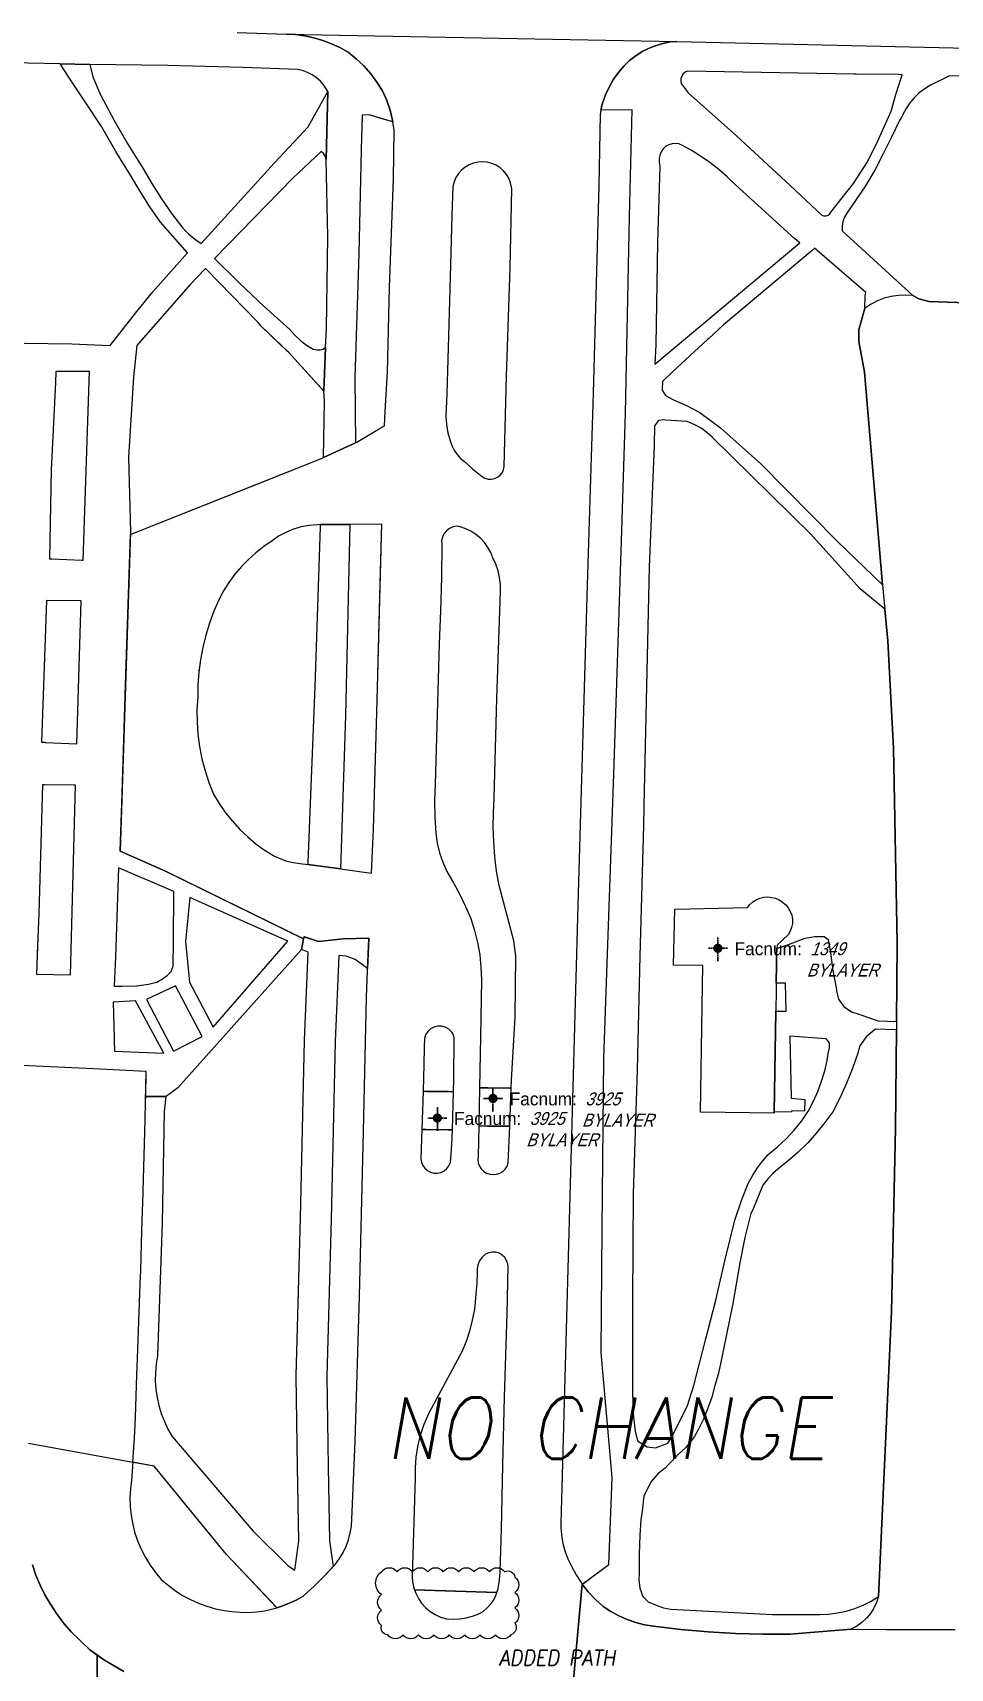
# Model space of a CAD drawing. Header units: inches. Extents: x 1273557 to 1282364, y 239587 to 246310.
# Drawn here: x 1276492 to 1276790, y 244143 to 244675 of the extents above; entities that cross this region are included whole.
import ezdxf
from ezdxf.enums import TextEntityAlignment as Align

# ---------------------------------------------------------------- set-up
doc = ezdxf.new("R2010")
doc.units = ezdxf.units.IN
doc.header["$MEASUREMENT"] = 0
doc.linetypes.add('DASHED2', pattern=[0.375, 0.25, -0.125])
doc.layers.add('BLDG-DATA', color=159, linetype='DASHED2', lineweight=30)
for name, color, linetype in [('BLDG-UW', 231, 'Continuous'), ('GRASS', 3, 'Continuous'), ('PATH', 253, 'Continuous'), ('PATH-ISLAND', 252, 'Continuous'), ('PRKG-UW', 6, 'Continuous'), ('REV-2013', 1, 'Continuous'), ('REV-ADJUDICATION-NOTES', 2, 'Continuous'), ('STREET-UW', 50, 'Continuous'), ('STREET-UW-ISLAND', 20, 'Continuous')]:
    doc.layers.add(name, color=color, linetype=linetype)
doc.styles.add('Revisions', font='simplex.shx', dxfattribs={"width": 0.9, "oblique": 10, "height": 25})
doc.styles.add('SS_LITE', font='FRABK.TTF', dxfattribs={"height": 16})

# ---------------------------------------------------------------- blocks, each defined once
blk = doc.blocks.new('*U1')
for p, q in [((-3.08, 0), (3.08, 0)), ((0, 3.55), (0, -4.2))]:
    blk.add_line(p, q)
at = {"const_width": 1.5}
blk.add_lwpolyline([(-0.75, 0, 1), (0.75, 0, 1)], format="xyb", close=True, dxfattribs=at)
at = {"layer": 'BLDG-DATA', "color": 1, "style": 'SS_LITE'}
blk.add_text('Facnum:', height=4.2, dxfattribs=at).set_placement((27.26, -2.25), align=Align.RIGHT)
at = {"layer": 'BLDG-DATA', "color": 7, "style": 'SS_LITE', "oblique": 20, "width": 0.9, "flags": 8}
for tag, p in [('FACNUM', (29.98, -2.25)), ('OBJECT', (28.84, -9.16))]:
    blk.add_attdef(tag, p, '', height=4.2, dxfattribs=at)

msp = doc.modelspace()

# ---------------------------------------------------------------- linework, layer by layer
at = {"layer": 'BLDG-UW'}
for points in [[(1276733.77, 244374.93), (1276733.73, 244372.19), (1276733.63, 244365.95), (1276733.6, 244363.83), (1276733.48, 244356.86), (1276732.97, 244324.05), (1276732.97, 244323.74), (1276709.1, 244324.12), (1276709.64, 244358.51), (1276709.85, 244371.76), (1276700.35, 244371.86), (1276700.72, 244390.02), (1276724.31, 244390.58), (1276725.14, 244391.57), (1276726.11, 244392.41), (1276727.2, 244393.09), (1276728.39, 244393.59), (1276729.65, 244393.89), (1276730.93, 244393.98), (1276732.22, 244393.87), (1276733.46, 244393.55), (1276734.65, 244393.04), (1276735.73, 244392.35), (1276736.74, 244391.48), (1276737.58, 244390.46), (1276738.24, 244389.3), (1276738.68, 244388.05), (1276738.9, 244386.74), (1276738.9, 244385.41), (1276738.66, 244384.1), (1276738.2, 244382.85), (1276737.53, 244381.7), (1276733.93, 244378.28), (1276733.88, 244377.29)], [(1276628.82, 244330.73), (1276627.26, 244330.75), (1276620.04, 244330.85), (1276618.99, 244330.86), (1276618.59, 244318.47), (1276619.87, 244318.45), (1276627.09, 244318.35), (1276628.48, 244318.33)], [(1276647.61, 244331.88), (1276647.17, 244331.89), (1276640.1, 244331.99), (1276637.31, 244332.03), (1276637.06, 244319.63), (1276639.93, 244319.59), (1276647, 244319.49), (1276647.11, 244319.49)]]:
    msp.add_lwpolyline(points, close=True, dxfattribs=at)
at = {"layer": 'GRASS'}
for points in [[(1276481.81, 244574.01), (1276504.92, 244573.63), (1276517.35, 244573.17), (1276525.97, 244584.17), (1276531.22, 244590.51), (1276542.48, 244603.26), (1276533.71, 244613.24), (1276530.24, 244618.21), (1276526.98, 244623.32), (1276524.02, 244628.42), (1276519.16, 244636.18), (1276514.51, 244644.27), (1276509.45, 244651.94), (1276508.86, 244652.95), (1276505.08, 244658.44), (1276501.09, 244664.67), (1276458.97, 244665.53)], [(1276797.1, 244660.5), (1276789.96, 244660.68), (1276783.81, 244657.66), (1276781.9, 244656.52), (1276780.13, 244655.18), (1276778.52, 244653.66), (1276777.08, 244651.97), (1276775.83, 244650.14), (1276774.78, 244648.18), (1276774.19, 244646.93), (1276773.79, 244646.41), (1276771.13, 244640.81), (1276768.37, 244635.44), (1276765.69, 244630.03), (1276762.7, 244624.94), (1276756.56, 244616.14), (1276755.82, 244614.82), (1276755.31, 244613.39), (1276755.06, 244611.9), (1276755.05, 244610.4), (1276778.02, 244589.4), (1276779.97, 244588.28), (1276783.27, 244587.39), (1276798.45, 244586.92)]]:
    msp.add_lwpolyline(points, dxfattribs=at)
for points in [[(1276588.1, 244655.59), (1276586.76, 244657.72), (1276585.64, 244658.99), (1276584.37, 244660.11), (1276582.97, 244661.07), (1276581.46, 244661.84), (1276579.86, 244662.42), (1276578.21, 244662.8), (1276560.45, 244663.47), (1276536.05, 244664.06), (1276510.75, 244664.46), (1276511.76, 244660.43), (1276514.24, 244654.57), (1276518.52, 244646.48), (1276523.09, 244638.54), (1276527.94, 244630.78), (1276530.89, 244625.7), (1276534.05, 244620.75), (1276537.41, 244615.94), (1276540.97, 244611.27), (1276542.82, 244609.45), (1276544.8, 244607.77), (1276546.9, 244606.26), (1276570.77, 244632.45), (1276581.69, 244644.12)], [(1276704.83, 244662.26), (1276704.08, 244661.9), (1276703.46, 244661.35), (1276703, 244660.65), (1276702.73, 244659.86), (1276702.67, 244659.02), (1276702.83, 244658.2), (1276705.11, 244655.18), (1276720.8, 244641.19), (1276738.19, 244625.1), (1276748.52, 244615.49), (1276749.16, 244615.24), (1276749.84, 244615.22), (1276750.49, 244615.45), (1276751.02, 244615.88), (1276751.36, 244616.48), (1276758.73, 244625.73), (1276763.32, 244632.76), (1276766.92, 244640.04), (1276770.95, 244649.29), (1276772.53, 244654.65), (1276774.58, 244661.08), (1276773.32, 244661.11), (1276759.61, 244661.22), (1276759.54, 244661.22), (1276758.81, 244661.23)], [(1276609.34, 244627.26), (1276609.58, 244643.03), (1276609.14, 244645.77), (1276604.89, 244647), (1276601.44, 244648.01), (1276599.15, 244647.99), (1276598.92, 244636.83), (1276598.08, 244602.91), (1276596.77, 244562.71), (1276597.04, 244541.52), (1276597.51, 244541.74), (1276604.54, 244545.92), (1276606.49, 244547.06), (1276606.62, 244551.69), (1276607.4, 244564.48), (1276608.08, 244591.97)], [(1276686.92, 244649.7), (1276676.74, 244649.54), (1276676.49, 244648.15), (1276676.01, 244625.08), (1276674.16, 244557.6), (1276672.25, 244495.24), (1276669.32, 244395.18), (1276666.42, 244288.94), (1276664, 244202.25), (1276663.71, 244190.61), (1276663.67, 244189.11), (1276664.03, 244185.85), (1276664.49, 244183.5), (1276665.15, 244181.21), (1276665.99, 244178.97), (1276667.02, 244176.82), (1276668.64, 244173.83), (1276670.51, 244170.99), (1276670.69, 244170.76), (1276671.13, 244171.09), (1276679.26, 244177.12), (1276680.35, 244205.41), (1276676.8, 244246.01), (1276677.17, 244286.3), (1276677.68, 244341.58), (1276680.88, 244433.85), (1276683.37, 244509.7), (1276684.71, 244551.16), (1276686.06, 244615.04)], [(1276741.33, 244606.45), (1276739.83, 244607.64), (1276720.33, 244625.38), (1276717.72, 244627.93), (1276714.97, 244630.34), (1276712.09, 244632.59), (1276709.1, 244634.68), (1276705.99, 244636.6), (1276702.99, 244638.24), (1276701.98, 244638.6), (1276700.91, 244638.75), (1276699.84, 244638.67), (1276698.8, 244638.36), (1276697.85, 244637.85), (1276697.04, 244637.15), (1276696.38, 244636.29), (1276695.92, 244635.32), (1276695.68, 244634.03), (1276695.66, 244632.71), (1276695.87, 244631.4), (1276695.12, 244606.56), (1276694.54, 244573.36), (1276694.21, 244567.08)], [(1276588.05, 244608.42), (1276587.54, 244633.52), (1276587.26, 244634.56), (1276586.68, 244635.47), (1276585.87, 244636.14), (1276576.7, 244627.45), (1276551.26, 244601.39), (1276559.21, 244593.51), (1276567.35, 244585.83), (1276575.68, 244578.36), (1276577.3, 244576.44), (1276579.14, 244574.72), (1276581.15, 244573.23), (1276583.33, 244571.97), (1276584.56, 244571.73), (1276585.53, 244571.72), (1276586.45, 244571.99), (1276587.26, 244572.52), (1276587.62, 244578.63)], [(1276647.21, 244598.37), (1276647.79, 244624.06), (1276647.74, 244624.57), (1276647.41, 244626.02), (1276646.85, 244627.43), (1276646.07, 244628.72), (1276645.1, 244629.88), (1276643.97, 244630.88), (1276642.69, 244631.69), (1276641.3, 244632.29), (1276639.84, 244632.66), (1276638.33, 244632.8), (1276636.83, 244632.71), (1276635.35, 244632.38), (1276633.94, 244631.83), (1276632.64, 244631.06), (1276631.48, 244630.1), (1276630.47, 244628.97), (1276629.66, 244627.7), (1276629.05, 244626.31), (1276628.66, 244624.83), (1276628.33, 244615.47), (1276627.93, 244599.26), (1276627.3, 244580), (1276626.69, 244557.42), (1276626.41, 244550.16), (1276626.55, 244547.44), (1276627.03, 244544.74), (1276627.83, 244542.16), (1276628.32, 244540.6), (1276629.06, 244539.09), (1276630.01, 244537.7), (1276631.15, 244536.46), (1276632.41, 244535.46), (1276635.18, 244532.96), (1276638.15, 244530.55), (1276639.05, 244530.04), (1276640.07, 244529.74), (1276641.14, 244529.69), (1276642.18, 244529.89), (1276643.15, 244530.33), (1276644, 244530.98), (1276644.67, 244531.81), (1276645.13, 244532.77), (1276645.35, 244533.79), (1276646.08, 244563.16)], [(1276760.5, 244574.39), (1276760.49, 244578.25), (1276762.46, 244585.3), (1276762.59, 244589.22), (1276762.75, 244590.35), (1276746.11, 244604.77), (1276745.29, 244603.99), (1276716.52, 244579.8), (1276711.77, 244575.45), (1276711.35, 244575.06), (1276699.98, 244564.6), (1276696.77, 244561.43), (1276696.67, 244558.57), (1276697.71, 244556.88), (1276700.26, 244555.49), (1276704.52, 244553.63), (1276708.9, 244551.34), (1276715.58, 244546.33), (1276728.67, 244534.69), (1276753.53, 244509.5), (1276768.21, 244495.37), (1276768.22, 244495.36), (1276762.28, 244564.5)], [(1276586.83, 244556.41), (1276586.7, 244558.34), (1276585.85, 244559.28), (1276575.25, 244570.92), (1276574.84, 244571.34), (1276566.45, 244579.41), (1276565.47, 244580.62), (1276548.58, 244597.96), (1276547.99, 244597.78), (1276543.31, 244592.95), (1276526, 244573.09), (1276524.99, 244562.93), (1276523.35, 244536.83), (1276523.95, 244512.55), (1276523.92, 244511.73), (1276533.67, 244515.61), (1276586.2, 244536.54), (1276586.65, 244536.75), (1276586.93, 244554.9), (1276586.83, 244556.41), (1276586.83, 244556.41)], [(1276510.64, 244564.71), (1276499.77, 244564.67), (1276499.6, 244561.15), (1276498.2, 244532.72), (1276497.66, 244503.85), (1276498.46, 244503.81), (1276508.11, 244503.37), (1276508.59, 244503.35)], [(1276771.69, 244442.31), (1276769.87, 244477.21), (1276768.93, 244487.41), (1276768.88, 244487.45), (1276760.89, 244494.11), (1276744.76, 244512), (1276712.85, 244543.31), (1276711.13, 244544.88), (1276709.25, 244546.24), (1276707.23, 244547.39), (1276704.71, 244548.46), (1276697.79, 244548.83), (1276697.03, 244548.96), (1276695.43, 244548.79), (1276694.08, 244547.03), (1276693.97, 244540.8), (1276692.43, 244501.13), (1276690.7, 244423.68), (1276690.53, 244417.2), (1276689.4, 244374.87), (1276688.49, 244337.84), (1276687.22, 244297.65), (1276686.99, 244262.91), (1276686.98, 244235.97), (1276687.11, 244226.98), (1276687.83, 244220.48), (1276688.66, 244217.28), (1276691.76, 244215.4), (1276694.46, 244215.07), (1276698.5, 244216.59), (1276700.52, 244220.03), (1276704.86, 244228.78), (1276706.93, 244235.34), (1276710.83, 244250.42), (1276714, 244263.05), (1276717.12, 244276.23), (1276720.19, 244288.97), (1276722.52, 244295.67), (1276724.58, 244300.86), (1276726.08, 244303.67), (1276727.56, 244306), (1276729.22, 244308.22), (1276731.04, 244310.31), (1276734.04, 244312.77), (1276736.87, 244315.43), (1276739.5, 244318.28), (1276741.93, 244321.31), (1276744.15, 244324.5), (1276745.78, 244327.61), (1276747.2, 244330.82), (1276748.41, 244334.11), (1276749.4, 244337.48), (1276750.18, 244340.9), (1276750.53, 244343.09), (1276750.97, 244344.98), (1276750.91, 244346.66), (1276749.86, 244347.95), (1276738.07, 244348.8), (1276738.52, 244328.61), (1276742.98, 244328.17), (1276742.89, 244324.39), (1276738.61, 244324.49), (1276738.62, 244324.17), (1276732.97, 244324.05), (1276732.97, 244323.74), (1276709.1, 244324.12), (1276709.64, 244358.51), (1276709.85, 244371.76), (1276700.35, 244371.86), (1276700.72, 244390.02), (1276724.31, 244390.58), (1276725.14, 244391.57), (1276726.11, 244392.41), (1276727.2, 244393.09), (1276728.39, 244393.59), (1276729.65, 244393.89), (1276730.93, 244393.98), (1276732.22, 244393.87), (1276733.46, 244393.55), (1276734.65, 244393.04), (1276735.73, 244392.35), (1276736.74, 244391.48), (1276737.58, 244390.46), (1276738.24, 244389.3), (1276738.68, 244388.05), (1276738.9, 244386.74), (1276738.9, 244385.41), (1276738.66, 244384.1), (1276738.2, 244382.85), (1276737.53, 244381.7), (1276733.93, 244378.28), (1276733.88, 244377.29), (1276736.79, 244378.23), (1276743.03, 244380.6), (1276746.25, 244381.2), (1276749.21, 244381.13), (1276750.57, 244380.18), (1276751.28, 244375.81), (1276752.06, 244370.11), (1276753.16, 244364.46), (1276753.31, 244362.99), (1276753.91, 244360.83), (1276755.61, 244358.4), (1276758.08, 244356.64), (1276760.21, 244356.03), (1276766.8, 244353.73), (1276772.71, 244353.59), (1276772.93, 244379.13)], [(1276585.67, 244514.25), (1276585.69, 244514.93), (1276584.65, 244514.92), (1276582.03, 244514.7), (1276579.42, 244514.2), (1276576.87, 244513.44), (1276574.41, 244512.41), (1276572.07, 244511.14), (1276569.92, 244509.66), (1276567.24, 244507.84), (1276564.68, 244505.83), (1276562.26, 244503.64), (1276559.99, 244501.3), (1276557.88, 244498.81), (1276555.95, 244496.17), (1276554.19, 244493.42), (1276552.62, 244490.54), (1276551, 244486.78), (1276549.6, 244482.94), (1276548.41, 244479.03), (1276547.43, 244475.07), (1276546.68, 244471.05), (1276546.16, 244467), (1276545.86, 244462.92), (1276545.79, 244458.87), (1276545.56, 244454.88), (1276545.58, 244450.86), (1276545.86, 244446.84), (1276546.38, 244442.84), (1276547.15, 244438.89), (1276548.17, 244434.99), (1276549.43, 244431.17), (1276550.94, 244427.4), (1276552.79, 244424.3), (1276554.83, 244421.37), (1276557.07, 244418.58), (1276559.49, 244415.94), (1276562.08, 244413.48), (1276564.83, 244411.19), (1276567.72, 244409.11), (1276570.77, 244407.21), (1276572.74, 244406.33), (1276574.78, 244405.65), (1276576.87, 244405.17), (1276578.96, 244404.89), (1276581.67, 244404.52), (1276581.7, 244405.27), (1276583.99, 244462.31)], [(1276605.06, 244495.73), (1276605.58, 244515.09), (1276595.2, 244515.01), (1276595.2, 244515), (1276593.76, 244452.91), (1276592.12, 244403.08), (1276602.25, 244401.68), (1276602.85, 244416.02), (1276604.04, 244457.76)], [(1276642.08, 244426.21), (1276642.95, 244458.42), (1276644.12, 244493.22), (1276644.09, 244495.48), (1276643.82, 244497.75), (1276643.32, 244499.96), (1276642.59, 244502.13), (1276641.65, 244504.15), (1276640.96, 244505.86), (1276640.03, 244507.54), (1276638.91, 244509.1), (1276637.61, 244510.5), (1276636.14, 244511.73), (1276634.53, 244512.78), (1276632.81, 244513.62), (1276631.03, 244514.23), (1276629.98, 244514.45), (1276628.71, 244514.21), (1276627.59, 244513.72), (1276626.61, 244512.97), (1276625.82, 244512.03), (1276625.29, 244510.92), (1276625.01, 244509.72), (1276625.02, 244508.59), (1276624.98, 244497.78), (1276624.69, 244486.99), (1276624.16, 244476.2), (1276623.78, 244460.99), (1276623.35, 244445.79), (1276622.88, 244430.61), (1276622.72, 244425.34), (1276622.79, 244420.04), (1276623.07, 244414.73), (1276623.56, 244411.52), (1276624.33, 244408.37), (1276625.36, 244405.29), (1276626.65, 244402.31), (1276628.86, 244398.54), (1276630.88, 244394.75), (1276632.75, 244390.89), (1276634.46, 244386.98), (1276635.69, 244383.14), (1276636.66, 244379.2), (1276637.36, 244375.21), (1276637.78, 244371.17), (1276637.94, 244367.11), (1276637.63, 244348.51), (1276637.31, 244332.03), (1276640.1, 244331.99), (1276647.17, 244331.89), (1276647.61, 244331.88), (1276647.71, 244334.44), (1276648.29, 244345.63), (1276648.83, 244355.02), (1276649.1, 244374.77), (1276648.49, 244379.69), (1276643.65, 244397.74), (1276642.86, 244402.42), (1276642.29, 244407.15), (1276641.91, 244411.9), (1276641.76, 244416.66), (1276641.81, 244421.42)], [(1276507.92, 244490.22), (1276496.72, 244490.26), (1276495.09, 244444.32), (1276496.28, 244444.29), (1276496.28, 244444.17), (1276506.5, 244443.69)], [(1276506.11, 244430.32), (1276505.72, 244430.33), (1276505.72, 244430.32), (1276496.06, 244430.41), (1276495.42, 244430.42), (1276494.17, 244388.52), (1276493.86, 244380.83), (1276493.49, 244368.91), (1276504.52, 244368.75)], [(1276519.09, 244374.56), (1276518.63, 244365.05), (1276521.25, 244365.02), (1276525.91, 244365.11), (1276529.84, 244365.61), (1276532.49, 244366.34), (1276534.34, 244367.41), (1276535.94, 244368.57), (1276537.15, 244369.78), (1276537.77, 244371.47), (1276537.93, 244379.71), (1276538.08, 244395.79), (1276520.11, 244403.46)], [(1276543.11, 244366.27), (1276550.78, 244351.74), (1276575.08, 244379.62), (1276543.2, 244393.81), (1276541.81, 244379.53)], [(1276579.16, 244289.61), (1276580.44, 244347.34), (1276581.66, 244376.06), (1276579.5, 244376.92), (1276539.38, 244332.02), (1276536.7, 244330.03), (1276535.4, 244329.21), (1276534.93, 244324.29), (1276534.24, 244288.11), (1276532.69, 244244.98), (1276532.26, 244242.29), (1276532.04, 244239.57), (1276532.02, 244236.84), (1276532.2, 244234.12), (1276532.59, 244231.42), (1276533.19, 244228.76), (1276533.98, 244226.15), (1276534.97, 244223.61), (1276536.14, 244221.15), (1276537.5, 244218.78), (1276563.75, 244187.93), (1276575.15, 244176.71), (1276577.31, 244175.33), (1276578.65, 244184.8), (1276578.15, 244208.73), (1276577.72, 244238.4)], [(1276599.65, 244317.83), (1276600.58, 244361.47), (1276600.94, 244370.03), (1276600.97, 244370.79), (1276596.88, 244373.69), (1276593.96, 244374.79), (1276591.58, 244375), (1276590.4, 244347.02), (1276589.12, 244289.36), (1276587.68, 244238.33), (1276588.11, 244208.91), (1276588.61, 244184.79), (1276589.83, 244176.52), (1276590.52, 244177.28), (1276591.85, 244179.08), (1276593.01, 244181.02), (1276593.98, 244183.07), (1276594.76, 244185.21), (1276595.33, 244187.4), (1276595.69, 244189.64), (1276595.84, 244191.88), (1276596.93, 244217.14), (1276598.33, 244264.31)], [(1276736.63, 244365.95), (1276733.63, 244365.95), (1276733.6, 244363.83), (1276733.48, 244356.86), (1276736.87, 244356.94)], [(1276525.61, 244360.2), (1276518.37, 244359.78), (1276518.66, 244348.08), (1276518.68, 244347.51), (1276518.82, 244343.93), (1276534.8, 244343.29)], [(1276538.6, 244365.12), (1276529.15, 244360.64), (1276537.96, 244343.91), (1276547.26, 244348.62)], [(1276629.09, 244347.93), (1276629.09, 244348.02), (1276629.07, 244348.35), (1276629.01, 244348.69), (1276628.91, 244349.02), (1276628.78, 244349.34), (1276628.62, 244349.64), (1276628.43, 244349.92), (1276628.21, 244350.18), (1276627.33, 244351.06), (1276626.2, 244351.71), (1276624.94, 244352.05), (1276623.68, 244352.04), (1276622.48, 244351.73), (1276621.39, 244351.13), (1276620.48, 244350.28), (1276619.81, 244349.24), (1276619.4, 244348.04), (1276619.36, 244345.26), (1276619.27, 244339.59), (1276618.99, 244330.86), (1276620.04, 244330.85), (1276627.26, 244330.75), (1276628.82, 244330.73), (1276628.94, 244335.02)], [(1276771.1, 244259.23), (1276772.4, 244318.82), (1276772.68, 244350.84), (1276765.94, 244351), (1276762.82, 244348.57), (1276760.85, 244345.67), (1276760.12, 244343.2), (1276758.44, 244338.32), (1276756.52, 244333.52), (1276754.38, 244328.82), (1276752.01, 244324.23), (1276749.49, 244320.72), (1276746.77, 244317.36), (1276743.88, 244314.16), (1276740.81, 244311.12), (1276737.58, 244308.25), (1276734.2, 244305.57), (1276732.54, 244304.12), (1276731.02, 244302.53), (1276729.32, 244300.36), (1276725.93, 244292.17), (1276725.45, 244291.15), (1276723.47, 244283.39), (1276721.87, 244275.1), (1276719.57, 244261.9), (1276715.61, 244242.32), (1276714.83, 244238.87), (1276713.74, 244235.25), (1276712.74, 244231.53), (1276711.5, 244227.88), (1276710.03, 244224.31), (1276708.33, 244220.85), (1276707.14, 244218.78), (1276705.74, 244216.85), (1276704.15, 244215.06), (1276701.9, 244213), (1276698.69, 244209.59), (1276697.62, 244208.46), (1276695.28, 244206.66), (1276693.14, 244204.22), (1276692.27, 244202.57), (1276690.62, 244199.45), (1276690.1, 244194.52), (1276689.7, 244191.69), (1276689.33, 244186.63), (1276689.13, 244180.41), (1276689.16, 244174.2), (1276689.08, 244172.3), (1276689.35, 244169.41), (1276690.35, 244166.75), (1276692.05, 244165.05), (1276695.18, 244163.7), (1276697.08, 244163.11), (1276699.44, 244162.65), (1276732.48, 244160.95), (1276747.77, 244160.95), (1276750.67, 244161.05), (1276753.56, 244161.4), (1276756.4, 244162.01), (1276759.17, 244162.85), (1276761.87, 244163.94), (1276764.46, 244165.25), (1276766.92, 244166.79)], [(1276628.35, 244313.57), (1276628.48, 244318.33), (1276627.09, 244318.35), (1276619.87, 244318.45), (1276618.59, 244318.47), (1276618.28, 244308.93), (1276618.46, 244307.83), (1276618.89, 244306.78), (1276619.56, 244305.86), (1276620.41, 244305.12), (1276621.42, 244304.59), (1276622.52, 244304.32), (1276623.66, 244304.3), (1276624.76, 244304.54), (1276625.79, 244305.04), (1276626.67, 244305.76), (1276627.36, 244306.66), (1276627.84, 244307.73)], [(1276647.11, 244319.49), (1276647, 244319.49), (1276646.36, 244319.5), (1276639.93, 244319.59), (1276637.06, 244319.63), (1276636.87, 244309.69), (1276636.78, 244308.71), (1276636.92, 244307.6), (1276637.29, 244306.57), (1276637.88, 244305.64), (1276638.67, 244304.86), (1276639.61, 244304.27), (1276640.66, 244303.9), (1276641.76, 244303.79), (1276642.85, 244303.9), (1276643.9, 244304.26), (1276644.85, 244304.84), (1276645.63, 244305.61), (1276646.24, 244306.54), (1276646.63, 244307.61)], [(1276616.1, 244168.95), (1276642.89, 244168.06), (1276643.32, 244169.4), (1276643.83, 244172.08), (1276644.06, 244174.78), (1276644.45, 244188.69), (1276644.92, 244209.37), (1276645.47, 244231.63), (1276646.31, 244258.61), (1276646.65, 244274.03), (1276646.47, 244274.85), (1276646.12, 244275.89), (1276645.5, 244276.86), (1276644.66, 244277.67), (1276643.67, 244278.23), (1276642.57, 244278.56), (1276641.42, 244278.62), (1276640.28, 244278.4), (1276639.21, 244277.91), (1276638.13, 244276.93), (1276637.31, 244275.76), (1276636.77, 244274.44), (1276636.51, 244273.06), (1276636.55, 244271.74), (1276636.47, 244268.55), (1276635.64, 244260.05), (1276634.97, 244256.49), (1276634.07, 244252.99), (1276632.94, 244249.56), (1276631.58, 244246.22), (1276622.51, 244229.3), (1276620.75, 244226.04), (1276619.27, 244222.62), (1276618.07, 244219.08), (1276617.16, 244215.45), (1276616.67, 244212.06), (1276616.42, 244208.65), (1276616.4, 244205.26), (1276615.48, 244173.28), (1276615.59, 244171.42)], [(1276531.63, 244209.08), (1276525.51, 244210.21), (1276524.75, 244210.35), (1276524.27, 244204.56), (1276523.92, 244201.72), (1276523.78, 244198.82), (1276523.87, 244195.92), (1276524.17, 244193.03), (1276524.68, 244190.17), (1276525.41, 244187.36), (1276526.35, 244184.61), (1276527.49, 244181.94), (1276528.83, 244179.37), (1276530.36, 244176.9), (1276532.07, 244174.55), (1276533.97, 244172.32), (1276536.17, 244170.41), (1276538.47, 244168.68), (1276540.89, 244167.13), (1276543.42, 244165.75), (1276546.04, 244164.57), (1276548.75, 244163.58), (1276551.52, 244162.8), (1276554.34, 244162.22), (1276556.9, 244161.88), (1276559.57, 244161.64), (1276562.26, 244161.61), (1276564.94, 244161.78), (1276567.59, 244162.15), (1276570.22, 244162.72), (1276571.52, 244163.11), (1276571.19, 244163.46), (1276555.17, 244180.37)]]:
    msp.add_lwpolyline(points, close=True, dxfattribs=at)
at = {"layer": 'PATH'}
for points in [[(1276558.6, 244674.85), (1276574.54, 244674.3), (1276577.53, 244674.11), (1276580.52, 244673.7), (1276583.48, 244673.06), (1276586.38, 244672.22), (1276589.2, 244671.15), (1276591.95, 244669.89), (1276594.62, 244668.41), (1276597.28, 244666.27), (1276599.74, 244663.94), (1276601.98, 244661.42), (1276604.01, 244658.71), (1276605.81, 244655.83), (1276607.17, 244652.76), (1276608.24, 244649.6), (1276609.05, 244646.36), (1276609.14, 244645.77), (1276601.44, 244648.01), (1276599.15, 244647.99), (1276598.92, 244636.83), (1276598.08, 244602.91), (1276596.77, 244562.71), (1276597.04, 244541.52), (1276586.65, 244536.75), (1276586.93, 244554.9), (1276586.7, 244558.34), (1276587.26, 244572.52), (1276587.62, 244578.63), (1276588.05, 244608.42), (1276587.54, 244633.52), (1276588.1, 244655.59), (1276586.76, 244657.72), (1276585.64, 244658.99), (1276584.37, 244660.11), (1276582.97, 244661.07), (1276581.46, 244661.84), (1276579.86, 244662.42), (1276578.21, 244662.8), (1276560.45, 244663.47), (1276536.05, 244664.06), (1276510.75, 244664.46), (1276501.09, 244664.67), (1276458.97, 244665.53)], [(1276797.1, 244660.5), (1276789.96, 244660.68), (1276783.81, 244657.66), (1276781.9, 244656.52), (1276780.13, 244655.18), (1276778.52, 244653.66), (1276777.08, 244651.97), (1276775.83, 244650.14), (1276774.78, 244648.18), (1276774.19, 244646.93), (1276773.79, 244646.41), (1276771.13, 244640.81), (1276768.37, 244635.44), (1276765.69, 244630.03), (1276762.7, 244624.94), (1276756.56, 244616.14), (1276755.82, 244614.82), (1276755.31, 244613.39), (1276755.06, 244611.9), (1276755.05, 244610.4), (1276778.02, 244589.4), (1276775.67, 244589.52), (1276773.33, 244589.41), (1276771.01, 244589.05), (1276768.73, 244588.45), (1276766.54, 244587.62), (1276764.44, 244586.56), (1276762.46, 244585.3), (1276762.59, 244589.22), (1276762.75, 244590.35), (1276746.11, 244604.77), (1276745.29, 244603.99), (1276716.52, 244579.8), (1276711.77, 244575.45), (1276711.35, 244575.06), (1276699.98, 244564.6), (1276696.77, 244561.43), (1276696.67, 244558.57), (1276697.71, 244556.88), (1276700.26, 244555.49), (1276704.52, 244553.63), (1276708.9, 244551.34), (1276715.58, 244546.33), (1276728.67, 244534.69), (1276753.53, 244509.5), (1276768.21, 244495.37), (1276768.88, 244487.45), (1276760.89, 244494.11), (1276744.76, 244512), (1276712.85, 244543.31), (1276711.13, 244544.88), (1276709.25, 244546.24), (1276707.23, 244547.39), (1276704.71, 244548.46), (1276697.79, 244548.83), (1276697.03, 244548.96), (1276695.43, 244548.79), (1276694.08, 244547.03), (1276693.97, 244540.8), (1276692.43, 244501.13), (1276690.7, 244423.68), (1276690.53, 244417.2), (1276689.4, 244374.87), (1276688.49, 244337.84), (1276687.22, 244297.65), (1276686.99, 244262.91), (1276686.98, 244235.97), (1276687.11, 244226.98), (1276687.83, 244220.48), (1276688.66, 244217.28), (1276691.76, 244215.4), (1276694.46, 244215.07), (1276698.5, 244216.59), (1276700.52, 244220.03), (1276704.86, 244228.78), (1276706.93, 244235.34), (1276710.83, 244250.42), (1276714, 244263.05), (1276717.12, 244276.23), (1276720.19, 244288.97), (1276722.52, 244295.67), (1276724.58, 244300.86), (1276726.08, 244303.67), (1276727.56, 244306), (1276729.22, 244308.22), (1276731.04, 244310.31), (1276734.04, 244312.77), (1276736.87, 244315.43), (1276739.5, 244318.28), (1276741.93, 244321.31), (1276744.15, 244324.5), (1276745.78, 244327.61), (1276747.2, 244330.82), (1276748.41, 244334.11), (1276749.4, 244337.48), (1276750.18, 244340.9), (1276750.53, 244343.09), (1276750.97, 244344.98), (1276750.91, 244346.66), (1276749.86, 244347.95), (1276738.07, 244348.8), (1276738.52, 244328.61), (1276742.98, 244328.17), (1276742.89, 244324.39), (1276738.61, 244324.49), (1276738.62, 244324.17), (1276732.97, 244324.05), (1276733.48, 244356.86), (1276736.87, 244356.94), (1276736.63, 244365.95), (1276733.63, 244365.95), (1276733.73, 244372.19), (1276733.77, 244374.93), (1276733.88, 244377.29), (1276736.79, 244378.23), (1276743.03, 244380.6), (1276746.25, 244381.2), (1276749.21, 244381.13), (1276750.57, 244380.18), (1276751.28, 244375.81), (1276752.06, 244370.11), (1276753.16, 244364.46), (1276753.31, 244362.99), (1276753.91, 244360.83), (1276755.61, 244358.4), (1276758.08, 244356.64), (1276760.21, 244356.03), (1276766.8, 244353.73), (1276772.71, 244353.59), (1276772.68, 244350.84), (1276765.94, 244351), (1276762.82, 244348.57), (1276760.85, 244345.67), (1276760.12, 244343.2), (1276758.44, 244338.32), (1276756.52, 244333.52), (1276754.38, 244328.82), (1276752.01, 244324.23), (1276749.49, 244320.72), (1276746.77, 244317.36), (1276743.88, 244314.16), (1276740.81, 244311.12), (1276737.58, 244308.25), (1276734.2, 244305.57), (1276732.54, 244304.12), (1276731.02, 244302.53), (1276729.32, 244300.36), (1276725.93, 244292.17), (1276725.45, 244291.15), (1276723.47, 244283.39), (1276721.87, 244275.1), (1276719.57, 244261.9), (1276715.61, 244242.32), (1276714.83, 244238.87), (1276713.74, 244235.25), (1276712.74, 244231.53), (1276711.5, 244227.88), (1276710.03, 244224.31), (1276708.33, 244220.85), (1276707.14, 244218.78), (1276705.74, 244216.85), (1276704.15, 244215.06), (1276701.9, 244213), (1276698.69, 244209.59), (1276697.62, 244208.46), (1276695.28, 244206.66), (1276693.14, 244204.22), (1276692.27, 244202.57), (1276690.62, 244199.45), (1276690.1, 244194.52), (1276689.7, 244191.69), (1276689.33, 244186.63), (1276689.13, 244180.41), (1276689.16, 244174.2), (1276689.08, 244172.3), (1276689.35, 244169.41), (1276690.35, 244166.75), (1276692.05, 244165.05), (1276695.18, 244163.7), (1276697.08, 244163.11), (1276699.44, 244162.65), (1276732.48, 244160.95), (1276747.77, 244160.95), (1276750.67, 244161.05), (1276753.56, 244161.4), (1276756.4, 244162.01), (1276759.17, 244162.85), (1276761.87, 244163.94), (1276764.46, 244165.25), (1276766.92, 244166.79), (1276766.27, 244164.85), (1276765.39, 244163), (1276764.29, 244161.28), (1276762.98, 244159.71), (1276761.49, 244158.31), (1276759.84, 244157.1), (1276758.05, 244156.11), (1276738.19, 244154.53), (1276729.3, 244154.49), (1276720.41, 244154.73), (1276711.54, 244155.24), (1276702.68, 244156.04), (1276693.86, 244157.11), (1276690.93, 244157.58), (1276688.05, 244158.3), (1276685.24, 244159.26), (1276682.52, 244160.46), (1276679.91, 244161.89), (1276677.44, 244163.53), (1276674.92, 244165.82), (1276672.61, 244168.31), (1276670.69, 244170.76), (1276679.26, 244177.12), (1276680.35, 244205.41), (1276676.8, 244246.01), (1276677.17, 244286.3), (1276677.68, 244341.58), (1276680.88, 244433.85), (1276683.37, 244509.7), (1276684.71, 244551.16), (1276686.06, 244615.04), (1276686.92, 244649.7), (1276676.74, 244649.54), (1276677.11, 244651.54), (1276678.2, 244654.52), (1276679.48, 244657.3), (1276680.85, 244659.69), (1276682.39, 244661.85), (1276684.13, 244663.86), (1276686.05, 244665.68), (1276688.14, 244667.31), (1276690.38, 244668.73), (1276693.2, 244669.99), (1276696.13, 244671), (1276699.13, 244671.75), (1276701.41, 244671.86), (1276810.19, 244669.44)], [(1276481.81, 244574.01), (1276504.92, 244573.63), (1276517.35, 244573.17), (1276525.97, 244584.17), (1276531.22, 244590.51), (1276542.48, 244603.26), (1276533.71, 244613.24), (1276530.24, 244618.21), (1276526.98, 244623.32), (1276524.02, 244628.42), (1276519.16, 244636.18), (1276514.51, 244644.27), (1276509.45, 244651.94), (1276508.86, 244652.95), (1276505.08, 244658.44), (1276501.09, 244664.67), (1276510.75, 244664.46), (1276511.76, 244660.43), (1276514.24, 244654.57), (1276518.52, 244646.48), (1276523.09, 244638.54), (1276527.94, 244630.78), (1276530.89, 244625.7), (1276534.05, 244620.75), (1276537.41, 244615.94), (1276540.97, 244611.27), (1276542.82, 244609.45), (1276544.8, 244607.77), (1276546.9, 244606.26), (1276570.77, 244632.45), (1276581.69, 244644.12), (1276588.1, 244655.59), (1276587.54, 244633.52), (1276587.26, 244634.56), (1276586.68, 244635.47), (1276585.87, 244636.14), (1276576.7, 244627.45), (1276551.26, 244601.39), (1276559.21, 244593.51), (1276567.35, 244585.83), (1276575.68, 244578.36), (1276577.3, 244576.44), (1276579.14, 244574.72), (1276581.15, 244573.23), (1276583.33, 244571.97), (1276584.56, 244571.73), (1276585.53, 244571.72), (1276586.45, 244571.99), (1276587.26, 244572.52), (1276586.7, 244558.34), (1276575.06, 244571.13), (1276566.45, 244579.41), (1276565.47, 244580.62), (1276548.37, 244598.17), (1276543.31, 244592.95), (1276526, 244573.09), (1276524.99, 244562.93), (1276523.35, 244536.83), (1276523.95, 244512.55), (1276520.66, 244408.86), (1276535.35, 244402.39), (1276580.1, 244380.38), (1276579.5, 244376.92), (1276539.38, 244332.02), (1276536.7, 244330.03), (1276535.4, 244329.21), (1276528.9, 244329.21), (1276529.05, 244337.31), (1276511.98, 244338.12), (1276486.29, 244339.34)], [(1276492.11, 244177.05), (1276493.27, 244173.72), (1276494.63, 244170.46), (1276496.19, 244167.29), (1276497.95, 244164.23), (1276499.89, 244161.28), (1276502.01, 244158.46), (1276502.58, 244157.79), (1276504.6, 244155.41), (1276510.8, 244149.46), (1276513.14, 244147.74), (1276513.1, 244124.8)], [(1276513.1, 244124.8), (1276513.14, 244147.74), (1276515.48, 244146.03), (1276521.82, 244142.42)]]:
    msp.add_lwpolyline(points, dxfattribs=at)
for points in [[(1276595.2, 244515), (1276593.76, 244452.91), (1276592.12, 244403.08), (1276581.67, 244404.52), (1276581.7, 244405.27), (1276583.99, 244462.31), (1276585.67, 244514.25), (1276585.69, 244514.93), (1276595.2, 244515.01)], [(1276580.1, 244380.38), (1276580.34, 244381.08), (1276585.04, 244379.49), (1276593.06, 244380.39), (1276601.38, 244380.64), (1276600.97, 244370.79), (1276596.88, 244373.69), (1276593.96, 244374.79), (1276591.58, 244375), (1276590.4, 244347.02), (1276589.12, 244289.36), (1276587.68, 244238.33), (1276588.11, 244208.91), (1276588.61, 244184.79), (1276589.83, 244176.52), (1276587.21, 244173.65), (1276583.72, 244170.2), (1276580.06, 244166.91), (1276577.73, 244165.59), (1276575.3, 244164.44), (1276572.79, 244163.49), (1276571.52, 244163.11), (1276555.17, 244180.37), (1276541.3, 244197.29), (1276531.63, 244209.08), (1276524.75, 244210.35), (1276525.29, 244218.16), (1276525.63, 244225), (1276525.86, 244231.85), (1276525.98, 244238.71), (1276526.31, 244247.03), (1276527.14, 244268.32), (1276527.28, 244272.67), (1276527.7, 244285.63), (1276528.1, 244297.93), (1276528.11, 244298.51), (1276528.71, 244321.52), (1276528.87, 244327.56), (1276528.9, 244329.21), (1276535.4, 244329.21), (1276534.93, 244324.29), (1276534.24, 244288.11), (1276532.69, 244244.98), (1276532.26, 244242.29), (1276532.04, 244239.57), (1276532.02, 244236.84), (1276532.2, 244234.12), (1276532.59, 244231.42), (1276533.19, 244228.76), (1276533.98, 244226.15), (1276534.97, 244223.61), (1276536.14, 244221.15), (1276537.5, 244218.78), (1276563.75, 244187.93), (1276575.15, 244176.71), (1276577.31, 244175.33), (1276578.65, 244184.8), (1276578.15, 244208.73), (1276577.72, 244238.4), (1276579.16, 244289.61), (1276580.44, 244347.34), (1276581.66, 244376.06), (1276579.5, 244376.92)], [(1276642.89, 244168.06), (1276616.2, 244168.95), (1276616.59, 244167.82), (1276617.45, 244166.15), (1276618.51, 244164.62), (1276619.8, 244163.19), (1276621.27, 244161.93), (1276622.91, 244160.9), (1276624.67, 244160.09), (1276626.55, 244159.52), (1276628.74, 244159.37), (1276630.88, 244159.46), (1276633, 244159.78), (1276635.08, 244160.34), (1276637.1, 244161.11), (1276638.47, 244161.93), (1276639.71, 244162.93), (1276640.81, 244164.07), (1276641.73, 244165.35), (1276642.48, 244166.77)]]:
    msp.add_lwpolyline(points, close=True, dxfattribs=at)
at = {"layer": 'PATH-ISLAND'}
for points in [[(1276738.19, 244625.1), (1276748.52, 244615.49), (1276749.16, 244615.24), (1276749.84, 244615.22), (1276750.49, 244615.45), (1276751.02, 244615.88), (1276751.36, 244616.48), (1276758.73, 244625.73), (1276763.32, 244632.76), (1276766.92, 244640.04), (1276770.95, 244649.29), (1276772.53, 244654.65), (1276774.58, 244661.08), (1276773.32, 244661.11), (1276759.61, 244661.22), (1276758.81, 244661.23), (1276704.83, 244662.26), (1276704.08, 244661.9), (1276703.46, 244661.35), (1276703, 244660.65), (1276702.73, 244659.86), (1276702.67, 244659.02), (1276702.83, 244658.2), (1276705.11, 244655.18), (1276720.8, 244641.19)], [(1276741.33, 244606.45), (1276739.83, 244607.64), (1276720.33, 244625.38), (1276717.72, 244627.93), (1276714.97, 244630.34), (1276712.09, 244632.59), (1276709.1, 244634.68), (1276705.99, 244636.6), (1276702.99, 244638.24), (1276701.98, 244638.6), (1276700.91, 244638.75), (1276699.84, 244638.67), (1276698.8, 244638.36), (1276697.85, 244637.85), (1276697.04, 244637.15), (1276696.38, 244636.29), (1276695.92, 244635.32), (1276695.68, 244634.03), (1276695.66, 244632.71), (1276695.87, 244631.4), (1276695.12, 244606.56), (1276694.54, 244573.36), (1276694.21, 244567.08)], [(1276510.64, 244564.71), (1276499.77, 244564.67), (1276499.6, 244561.15), (1276498.2, 244532.72), (1276497.66, 244503.85), (1276498.46, 244503.81), (1276508.11, 244503.37), (1276508.59, 244503.35)], [(1276507.92, 244490.22), (1276496.72, 244490.26), (1276495.09, 244444.32), (1276495.86, 244444.3), (1276496.28, 244444.29), (1276496.28, 244444.17), (1276506.5, 244443.69)], [(1276506.11, 244430.32), (1276505.72, 244430.33), (1276496.06, 244430.41), (1276495.42, 244430.42), (1276494.17, 244388.52), (1276493.86, 244380.83), (1276493.78, 244378.42), (1276493.49, 244368.91), (1276504.52, 244368.75)], [(1276537.93, 244379.71), (1276538.08, 244395.79), (1276520.11, 244403.46), (1276519.09, 244374.56), (1276518.63, 244365.05), (1276521.25, 244365.02), (1276525.91, 244365.11), (1276529.84, 244365.61), (1276532.49, 244366.34), (1276534.34, 244367.41), (1276535.94, 244368.57), (1276537.15, 244369.78), (1276537.77, 244371.47)], [(1276575.08, 244379.62), (1276543.2, 244393.81), (1276541.81, 244379.53), (1276543.11, 244366.27), (1276550.78, 244351.74)], [(1276525.61, 244360.2), (1276518.37, 244359.78), (1276518.66, 244348.08), (1276518.68, 244347.51), (1276518.68, 244347.5), (1276518.82, 244343.93), (1276534.8, 244343.29)], [(1276538.6, 244365.12), (1276529.15, 244360.64), (1276537.96, 244343.91), (1276547.26, 244348.62)]]:
    msp.add_lwpolyline(points, close=True, dxfattribs=at)
at = {"layer": 'PRKG-UW'}
for points in [[(1276798.45, 244586.92), (1276783.27, 244587.39), (1276779.97, 244588.28), (1276778.02, 244589.4), (1276775.67, 244589.52), (1276773.33, 244589.41), (1276771.01, 244589.05), (1276768.73, 244588.45), (1276766.54, 244587.62), (1276764.44, 244586.56), (1276762.46, 244585.3), (1276760.49, 244578.25), (1276760.5, 244574.39), (1276762.28, 244564.5), (1276768.22, 244495.36), (1276768.21, 244495.37), (1276768.88, 244487.45), (1276768.93, 244487.41), (1276769.87, 244477.21), (1276771.69, 244442.31), (1276772.93, 244379.13), (1276772.71, 244353.59), (1276772.68, 244350.84), (1276772.4, 244318.82), (1276771.1, 244259.23), (1276766.92, 244166.79), (1276766.27, 244164.85), (1276765.39, 244163), (1276764.29, 244161.28), (1276762.98, 244159.71), (1276761.49, 244158.31), (1276759.84, 244157.1), (1276758.05, 244156.11), (1276769.22, 244156), (1276791.78, 244156)], [(1276490.86, 244216.58), (1276524.75, 244210.35), (1276525.29, 244218.16), (1276525.63, 244225), (1276525.86, 244231.85), (1276525.98, 244238.71), (1276526.31, 244247.03), (1276527.14, 244268.32), (1276527.28, 244272.67), (1276527.7, 244285.63), (1276528.1, 244297.93), (1276528.11, 244298.51), (1276528.71, 244321.52), (1276528.87, 244327.56), (1276529.05, 244337.31), (1276511.98, 244338.12), (1276486.29, 244339.34)]]:
    msp.add_lwpolyline(points, dxfattribs=at)
at = {"layer": 'REV-2013'}
msp.add_lwpolyline([(1276605.52, 244174.81, -0.520567), (1276610.52, 244174.81, -0.520567), (1276615.52, 244174.81, -0.520567), (1276620.52, 244174.81, -0.520567), (1276625.52, 244174.81, -0.520567), (1276630.52, 244174.81, -0.520567), (1276635.52, 244174.81, -0.520567), (1276640.52, 244174.81, -0.520567), (1276645.52, 244174.81, -0.520567), (1276648.77, 244173.06, -0.520567), (1276648.77, 244168.06, -0.520567), (1276648.77, 244163.06, -0.520567), (1276648.77, 244158.06, -0.520567), (1276647.49, 244154.33, -0.520567), (1276642.49, 244154.33, -0.520567), (1276637.49, 244154.33, -0.520567), (1276632.49, 244154.33, -0.520567), (1276627.49, 244154.33, -0.520567), (1276622.49, 244154.33, -0.520567), (1276617.49, 244154.33, -0.520567), (1276612.49, 244154.33, -0.520567), (1276607.49, 244154.33, -0.520567), (1276605.52, 244157.36, -0.520567), (1276605.52, 244162.36, -0.520567), (1276605.52, 244167.36, -0.520567)], format="xyb", close=True, dxfattribs=at)
at = {"layer": 'STREET-UW'}
for points in [[(1276490.86, 244216.58), (1276524.75, 244210.35), (1276524.27, 244204.56), (1276523.92, 244201.72), (1276523.78, 244198.82), (1276523.87, 244195.92), (1276524.17, 244193.03), (1276524.68, 244190.17), (1276525.41, 244187.36), (1276526.35, 244184.61), (1276527.49, 244181.94), (1276528.83, 244179.37), (1276530.36, 244176.9), (1276532.07, 244174.55), (1276533.97, 244172.32), (1276536.17, 244170.41), (1276538.47, 244168.68), (1276540.89, 244167.13), (1276543.42, 244165.75), (1276546.04, 244164.57), (1276548.75, 244163.58), (1276551.52, 244162.8), (1276554.34, 244162.22), (1276556.9, 244161.88), (1276559.57, 244161.64), (1276562.26, 244161.61), (1276564.94, 244161.78), (1276567.59, 244162.15), (1276570.22, 244162.72), (1276571.52, 244163.11), (1276572.79, 244163.49), (1276575.3, 244164.44), (1276577.73, 244165.59), (1276580.06, 244166.91), (1276583.72, 244170.2), (1276587.21, 244173.65), (1276590.52, 244177.28), (1276591.85, 244179.08), (1276593.01, 244181.02), (1276593.98, 244183.07), (1276594.76, 244185.21), (1276595.33, 244187.4), (1276595.69, 244189.64), (1276595.84, 244191.88), (1276596.93, 244217.14), (1276598.33, 244264.31), (1276599.65, 244317.83), (1276600.58, 244361.47), (1276600.94, 244370.03), (1276601.38, 244380.64), (1276593.06, 244380.39), (1276587.18, 244379.73), (1276585.04, 244379.49), (1276583.74, 244379.93), (1276580.43, 244381.05), (1276580.34, 244381.09), (1276580.1, 244380.38), (1276543.07, 244398.59), (1276535.35, 244402.39), (1276520.66, 244408.86), (1276521.26, 244427.65), (1276522.48, 244466.31), (1276523.92, 244511.73), (1276524.68, 244512.03), (1276563.1, 244527.33), (1276586.2, 244536.54), (1276586.65, 244536.75), (1276597.04, 244541.52), (1276597.51, 244541.74), (1276604.54, 244545.92), (1276606.49, 244547.06), (1276606.62, 244551.69), (1276607.4, 244564.48), (1276608.08, 244591.97), (1276609.34, 244627.26), (1276609.58, 244643.03), (1276609.05, 244646.36), (1276608.24, 244649.6), (1276607.17, 244652.76), (1276605.81, 244655.83), (1276604.01, 244658.71), (1276601.98, 244661.42), (1276599.74, 244663.94), (1276597.28, 244666.27), (1276594.62, 244668.41), (1276591.95, 244669.89), (1276589.2, 244671.15), (1276586.38, 244672.22), (1276583.48, 244673.06), (1276580.52, 244673.7), (1276577.53, 244674.11), (1276574.54, 244674.3), (1276701.41, 244671.86), (1276699.13, 244671.75), (1276699.09, 244671.74), (1276696.13, 244671), (1276693.2, 244669.99), (1276690.38, 244668.73), (1276688.14, 244667.31), (1276686.05, 244665.68), (1276684.13, 244663.86), (1276682.39, 244661.85), (1276680.85, 244659.69), (1276679.48, 244657.3), (1276678.2, 244654.52), (1276677.11, 244651.54), (1276676.49, 244648.15), (1276676.01, 244625.08), (1276674.16, 244557.6), (1276672.25, 244495.24), (1276669.32, 244395.18), (1276666.42, 244288.94), (1276664, 244202.25), (1276663.71, 244190.61), (1276663.67, 244189.11), (1276664.03, 244185.85), (1276664.49, 244183.5), (1276665.15, 244181.21), (1276665.99, 244178.97), (1276667.02, 244176.82), (1276668.64, 244173.83), (1276670.51, 244170.99), (1276670.69, 244170.76), (1276666.7, 244127.74)], [(1276521.82, 244142.42), (1276515.48, 244146.03), (1276510.8, 244149.46), (1276504.6, 244155.41), (1276502.58, 244157.79), (1276502.01, 244158.46), (1276499.89, 244161.28), (1276497.95, 244164.23), (1276496.19, 244167.29), (1276494.63, 244170.46), (1276493.27, 244173.72), (1276492.11, 244177.05)], [(1276666.7, 244127.74), (1276670.69, 244170.76), (1276672.61, 244168.31), (1276674.92, 244165.82), (1276677.44, 244163.53), (1276679.91, 244161.89), (1276682.52, 244160.46), (1276685.24, 244159.26), (1276688.05, 244158.3), (1276690.93, 244157.58), (1276693.86, 244157.11), (1276702.68, 244156.04), (1276711.54, 244155.24), (1276720.41, 244154.73), (1276729.3, 244154.49), (1276738.19, 244154.53), (1276758.05, 244156.11), (1276769.22, 244156), (1276791.78, 244156)]]:
    msp.add_lwpolyline(points, dxfattribs=at)
at = {"layer": 'STREET-UW-ISLAND'}
for points in [[(1276647.21, 244598.37), (1276647.79, 244624.06), (1276647.74, 244624.57), (1276647.41, 244626.02), (1276646.85, 244627.43), (1276646.07, 244628.72), (1276645.1, 244629.88), (1276643.97, 244630.88), (1276642.69, 244631.69), (1276641.3, 244632.29), (1276639.84, 244632.66), (1276638.33, 244632.8), (1276636.83, 244632.71), (1276635.35, 244632.38), (1276633.94, 244631.83), (1276632.64, 244631.06), (1276631.48, 244630.1), (1276630.47, 244628.97), (1276629.66, 244627.7), (1276629.05, 244626.31), (1276628.66, 244624.83), (1276628.33, 244615.47), (1276627.93, 244599.26), (1276627.3, 244580), (1276626.69, 244557.42), (1276626.41, 244550.16), (1276626.55, 244547.44), (1276627.03, 244544.74), (1276627.83, 244542.16), (1276628.32, 244540.6), (1276629.06, 244539.09), (1276630.01, 244537.7), (1276631.15, 244536.46), (1276632.41, 244535.46), (1276635.18, 244532.96), (1276638.15, 244530.55), (1276639.05, 244530.04), (1276640.07, 244529.74), (1276641.14, 244529.69), (1276642.18, 244529.89), (1276643.15, 244530.33), (1276644, 244530.98), (1276644.67, 244531.81), (1276645.13, 244532.77), (1276645.35, 244533.79), (1276646.08, 244563.16)], [(1276602.25, 244401.68), (1276602.25, 244401.68), (1276602.85, 244416.02), (1276604.04, 244457.76), (1276605.58, 244515.09), (1276585.69, 244514.93), (1276584.65, 244514.92), (1276582.03, 244514.7), (1276579.42, 244514.2), (1276576.87, 244513.44), (1276574.41, 244512.41), (1276572.07, 244511.14), (1276569.92, 244509.66), (1276568.37, 244508.61), (1276567.24, 244507.84), (1276564.68, 244505.83), (1276562.26, 244503.64), (1276559.99, 244501.3), (1276557.88, 244498.81), (1276555.95, 244496.17), (1276554.19, 244493.42), (1276552.62, 244490.54), (1276551, 244486.78), (1276549.6, 244482.94), (1276548.41, 244479.03), (1276547.43, 244475.07), (1276546.68, 244471.05), (1276546.2, 244467.31), (1276546.16, 244467), (1276545.86, 244462.92), (1276545.79, 244458.87), (1276545.56, 244454.88), (1276545.58, 244450.86), (1276545.86, 244446.84), (1276546.38, 244442.84), (1276547.15, 244438.89), (1276548.17, 244434.99), (1276549.43, 244431.17), (1276550.94, 244427.4), (1276552.79, 244424.3), (1276554.83, 244421.37), (1276557.07, 244418.58), (1276558.56, 244416.95), (1276559.49, 244415.94), (1276562.08, 244413.48), (1276564.83, 244411.19), (1276567.72, 244409.11), (1276570.77, 244407.21), (1276572.74, 244406.33), (1276574.78, 244405.65), (1276576.87, 244405.17), (1276578.96, 244404.89), (1276581.67, 244404.52), (1276592.12, 244403.08), (1276602.25, 244401.68), (1276602.25, 244401.68)], [(1276648.29, 244345.63), (1276648.83, 244355.02), (1276649.1, 244374.77), (1276648.49, 244379.69), (1276643.65, 244397.74), (1276642.86, 244402.42), (1276642.29, 244407.15), (1276641.91, 244411.9), (1276641.76, 244416.66), (1276641.81, 244421.42), (1276642.08, 244426.21), (1276642.95, 244458.42), (1276644.12, 244493.22), (1276644.09, 244495.48), (1276643.82, 244497.75), (1276643.32, 244499.96), (1276642.59, 244502.13), (1276641.65, 244504.15), (1276640.96, 244505.86), (1276640.03, 244507.54), (1276638.91, 244509.1), (1276637.61, 244510.5), (1276636.14, 244511.73), (1276634.53, 244512.78), (1276632.81, 244513.62), (1276631.03, 244514.23), (1276629.98, 244514.45), (1276628.71, 244514.21), (1276627.59, 244513.72), (1276626.61, 244512.97), (1276625.82, 244512.03), (1276625.29, 244510.92), (1276625.01, 244509.72), (1276625.02, 244508.59), (1276624.98, 244497.78), (1276624.69, 244486.99), (1276624.16, 244476.2), (1276623.78, 244460.99), (1276623.35, 244445.79), (1276622.88, 244430.61), (1276622.72, 244425.34), (1276622.79, 244420.04), (1276623.07, 244414.73), (1276623.56, 244411.52), (1276624.33, 244408.37), (1276625.36, 244405.29), (1276626.65, 244402.31), (1276628.86, 244398.54), (1276630.88, 244394.75), (1276632.75, 244390.89), (1276634.46, 244386.98), (1276635.69, 244383.14), (1276636.66, 244379.2), (1276637.36, 244375.21), (1276637.78, 244371.17), (1276637.94, 244367.11), (1276637.63, 244348.51), (1276637.31, 244332.03), (1276637.06, 244319.63), (1276636.87, 244309.69), (1276636.78, 244308.71), (1276636.92, 244307.6), (1276637.29, 244306.57), (1276637.88, 244305.64), (1276638.67, 244304.86), (1276639.61, 244304.27), (1276640.66, 244303.9), (1276641.76, 244303.79), (1276642.85, 244303.9), (1276643.9, 244304.26), (1276644.85, 244304.84), (1276645.63, 244305.61), (1276646.24, 244306.54), (1276646.63, 244307.61), (1276647.11, 244319.49), (1276647.61, 244331.88), (1276647.71, 244334.44)], [(1276628.82, 244330.73), (1276628.94, 244335.02), (1276629.09, 244347.93), (1276629.09, 244348.02), (1276629.07, 244348.35), (1276629.01, 244348.69), (1276628.91, 244349.02), (1276628.78, 244349.34), (1276628.62, 244349.64), (1276628.43, 244349.92), (1276628.21, 244350.18), (1276627.33, 244351.06), (1276626.2, 244351.71), (1276624.94, 244352.05), (1276623.68, 244352.04), (1276622.48, 244351.73), (1276621.39, 244351.13), (1276620.48, 244350.28), (1276619.81, 244349.24), (1276619.4, 244348.04), (1276619.36, 244345.26), (1276619.27, 244339.59), (1276618.99, 244330.86), (1276618.59, 244318.47), (1276618.28, 244308.93), (1276618.46, 244307.83), (1276618.89, 244306.78), (1276619.56, 244305.86), (1276620.41, 244305.12), (1276621.42, 244304.59), (1276622.52, 244304.32), (1276623.66, 244304.3), (1276624.76, 244304.54), (1276625.79, 244305.04), (1276626.67, 244305.76), (1276627.36, 244306.66), (1276627.84, 244307.73), (1276628.35, 244313.57), (1276628.48, 244318.33)], [(1276645.47, 244231.63), (1276646.31, 244258.61), (1276646.65, 244274.03), (1276646.47, 244274.85), (1276646.12, 244275.89), (1276645.5, 244276.86), (1276644.66, 244277.67), (1276643.67, 244278.23), (1276642.57, 244278.56), (1276641.42, 244278.62), (1276640.28, 244278.4), (1276639.21, 244277.91), (1276638.13, 244276.93), (1276637.31, 244275.76), (1276636.77, 244274.44), (1276636.51, 244273.06), (1276636.55, 244271.74), (1276636.47, 244268.55), (1276635.64, 244260.05), (1276634.97, 244256.49), (1276634.07, 244252.99), (1276632.94, 244249.56), (1276631.58, 244246.22), (1276622.51, 244229.3), (1276620.75, 244226.04), (1276619.27, 244222.62), (1276618.07, 244219.08), (1276617.16, 244215.45), (1276616.67, 244212.06), (1276616.42, 244208.65), (1276616.4, 244205.26), (1276615.48, 244173.28), (1276615.59, 244171.42), (1276615.97, 244169.59), (1276616.59, 244167.82), (1276617.45, 244166.15), (1276618.51, 244164.62), (1276619.8, 244163.19), (1276621.27, 244161.93), (1276622.91, 244160.9), (1276624.67, 244160.09), (1276626.55, 244159.52), (1276628.74, 244159.37), (1276630.88, 244159.46), (1276633, 244159.78), (1276635.08, 244160.34), (1276637.1, 244161.11), (1276638.47, 244161.93), (1276639.71, 244162.93), (1276640.81, 244164.07), (1276641.73, 244165.35), (1276642.48, 244166.77), (1276643.32, 244169.4), (1276643.83, 244172.08), (1276644.06, 244174.78), (1276644.45, 244188.69), (1276644.92, 244209.37)]]:
    msp.add_lwpolyline(points, close=True, dxfattribs=at)

# ---------------------------------------------------------------- block references
at = {"layer": 'BLDG-DATA'}
ref = msp.add_blockref('*U1', (1276714.71, 244377.31), dxfattribs=at)
ref.add_attrib('FACNUM', '1349', (1276744.69, 244375.06), dxfattribs={"color": 7, "height": 4.2, "style": 'SS_LITE', "oblique": 20, "width": 0.9})
ref.add_attrib('OBJECT', 'BYLAYER', (1276743.55, 244368.15), dxfattribs={"color": 7, "height": 4.2, "style": 'SS_LITE', "oblique": 20, "width": 0.9})
ref = msp.add_blockref('*U1', (1276641.68, 244328.54), dxfattribs=at)
ref.add_attrib('FACNUM', '3925', (1276671.67, 244326.29), dxfattribs={"color": 7, "height": 4.2, "style": 'SS_LITE', "oblique": 20, "width": 0.9})
ref.add_attrib('OBJECT', 'BYLAYER', (1276670.52, 244319.39), dxfattribs={"color": 7, "height": 4.2, "style": 'SS_LITE', "oblique": 20, "width": 0.9})
ref = msp.add_blockref('*U1', (1276623.61, 244322.17), dxfattribs=at)
ref.add_attrib('FACNUM', '3925', (1276653.6, 244319.92), dxfattribs={"color": 7, "height": 4.2, "style": 'SS_LITE', "oblique": 20, "width": 0.9})
ref.add_attrib('OBJECT', 'BYLAYER', (1276652.45, 244313.01), dxfattribs={"color": 7, "height": 4.2, "style": 'SS_LITE', "oblique": 20, "width": 0.9})

# ---------------------------------------------------------------- texts
at = {"layer": 'REV-2013', "style": 'Revisions', "oblique": 10, "width": 0.913884}
msp.add_text('ADDED PATH', height=5, dxfattribs=at).set_placement((1276643.57, 244144.34))
at = {"layer": 'REV-ADJUDICATION-NOTES', "style": 'Revisions', "oblique": 10, "width": 0.913884}
msp.add_text('NO CHANGE', height=20, dxfattribs=at).set_placement((1276606.76, 244211.45))

doc.saveas('drawing.dxf')
